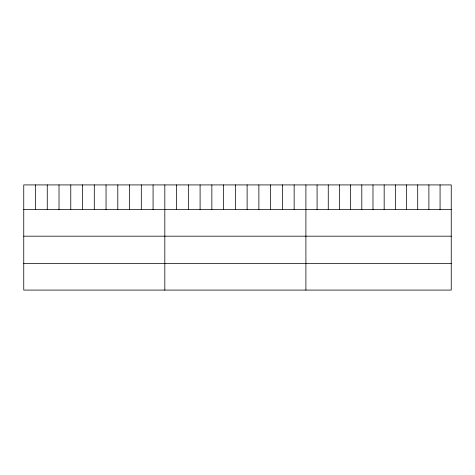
<?xml version="1.0" encoding="UTF-8"?>
<svg xmlns="http://www.w3.org/2000/svg" width="475" height="475" viewBox="0 0 475 475"><rect width="100%" height="100%" fill="white"/><g stroke="black" fill="none" stroke-linecap="round" stroke-linejoin="round"><path stroke-width="0.71" d="M451.25 209.629L451.25 290.082L23.75 290.082L23.75 184.917L451.25 184.917L451.25 209.629L23.75 209.629M23.75 236.182L451.25 236.182M23.75 263.536L451.25 263.536M440.07 184.917L440.07 209.629M428.889 184.917L428.889 209.629M417.709 184.917L417.709 209.629M406.529 184.917L406.529 209.629M395.348 184.917L395.348 209.629M384.168 184.917L384.168 209.629M372.982 184.917L372.982 209.629M361.802 184.917L361.802 209.629M350.621 184.917L350.621 209.629M339.441 184.917L339.441 209.629M328.261 184.917L328.261 209.629M317.08 184.917L317.08 209.629M305.9 184.917L305.9 290.082M294.144 184.917L294.144 209.629M282.387 184.917L282.387 209.629M270.631 184.917L270.631 209.629M258.875 184.917L258.875 209.629M247.119 184.917L247.119 209.629M235.362 184.917L235.362 209.629M223.606 184.917L223.606 209.629M211.85 184.917L211.85 209.629M200.094 184.917L200.094 209.629M188.338 184.917L188.338 209.629M176.581 184.917L176.581 209.629M164.825 184.917L164.825 290.082M153.069 184.917L153.069 209.629M141.312 184.917L141.312 209.629M129.556 184.917L129.556 209.629M117.8 184.917L117.8 209.629M106.044 184.917L106.044 209.629M94.288 184.917L94.288 209.629M82.531 184.917L82.531 209.629M70.775 184.917L70.775 209.629M59.019 184.917L59.019 209.629M47.262 184.917L47.262 209.629M35.506 184.917L35.506 209.629"/></g></svg>
